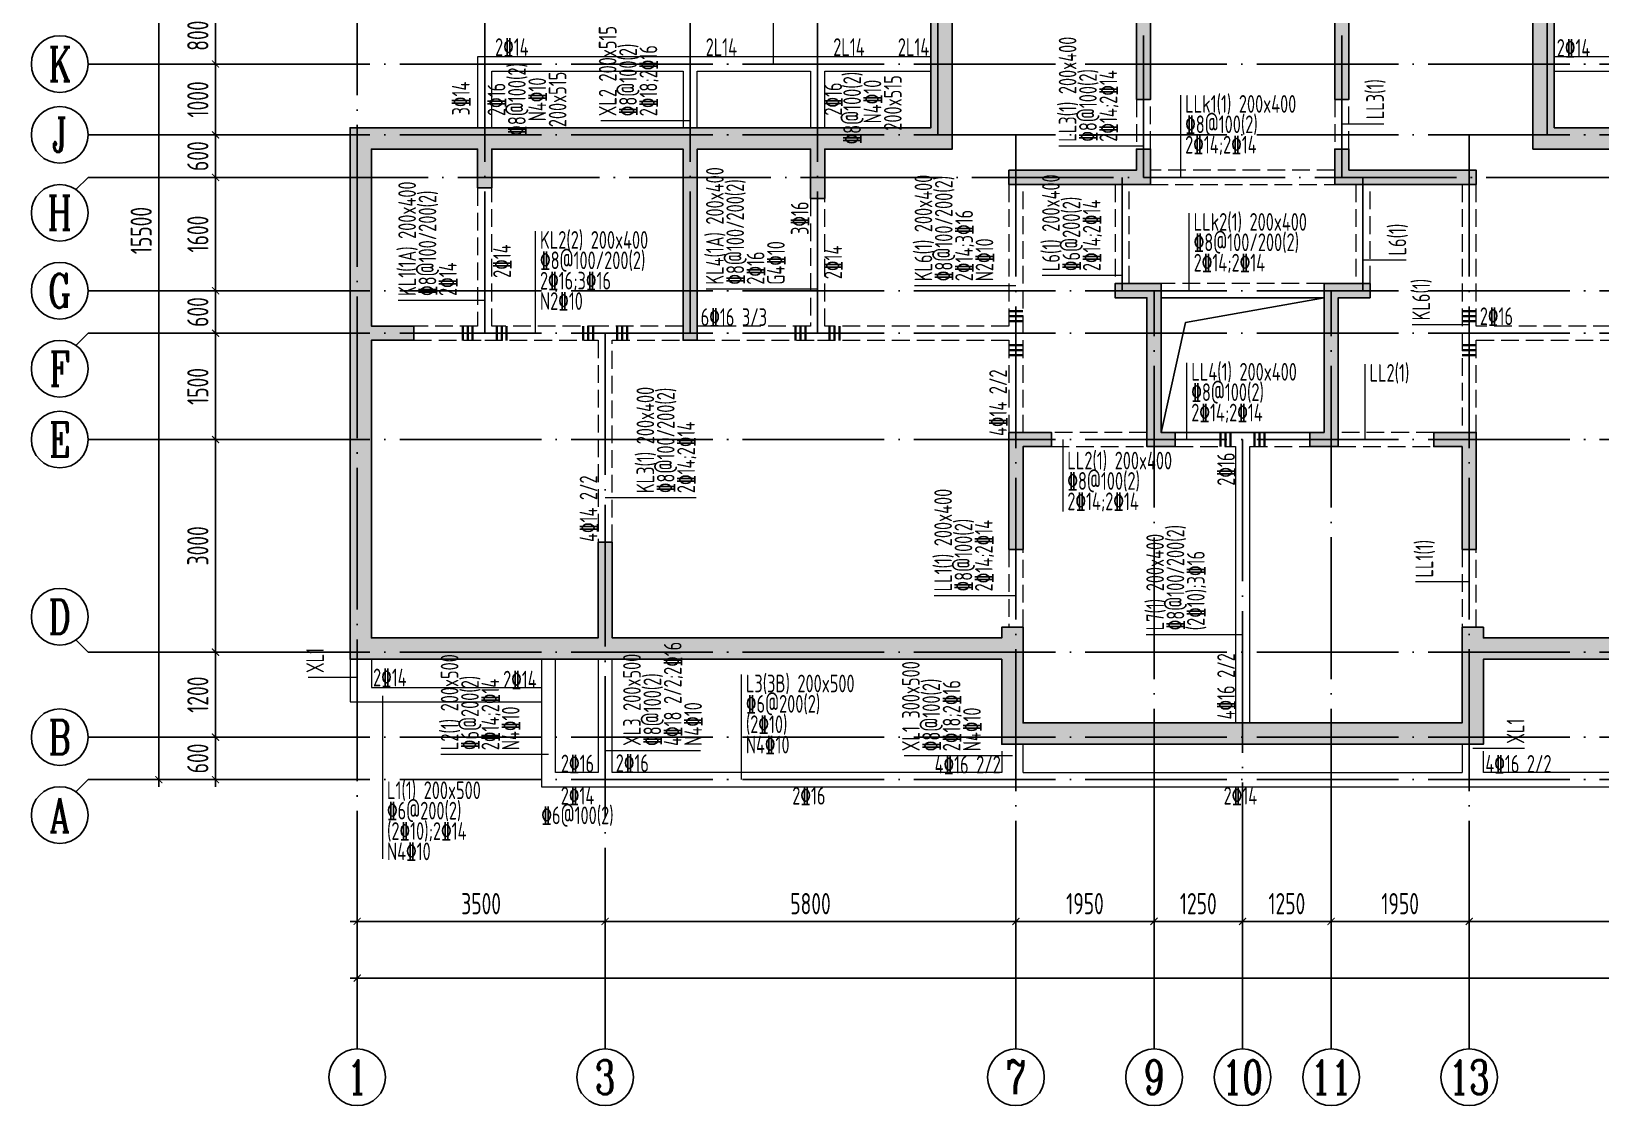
# Model space of a CAD drawing. Extents: x -668857 to 143095, y -247466 to 228182.
# Drawn here: x -102333 to -80178, y 189096 to 204256 of the extents above; entities that cross this region are included whole.
import ezdxf
from ezdxf.enums import TextEntityAlignment as Align

# ---------------------------------------------------------------- set-up
doc = ezdxf.new("R2010")
doc.units = 0
doc.header["$LTSCALE"] = 1000
doc.linetypes.add('DASH', pattern=[0.35, 0.25, -0.1])
doc.linetypes.add('DOTE', pattern=[2.42, 2, -0.2, 0.02, -0.2])
doc.layers.get('0').update_dxf_attribs({"linetype": 'CONTINUOUS'})
doc.layers.get('DEFPOINTS').update_dxf_attribs({"linetype": 'CONTINUOUS'})
for name, color, linetype in [('A-AXIS', 1, 'CONTINUOUS'), ('A-DOTE', 10, 'DOTE'), ('AXIS_NUM', 7, 'CONTINUOUS'), ('S-D洞口', 4, 'CONTINUOUS'), ('S-L主梁线', 4, 'DASH'), ('S-L梁编号', 6, 'CONTINUOUS'), ('S-L梁配筋', 7, 'CONTINUOUS'), ('S-Q墙填充', 252, 'CONTINUOUS'), ('S-Q墙实线', 6, 'CONTINUOUS'), ('S-Y一般标注', 3, 'CONTINUOUS')]:
    doc.layers.add(name, color=color, linetype=linetype)
doc.layers.add('梁附加箍筋', color=1, linetype='CONTINUOUS', lineweight=35)
doc.styles.add('TSSD_Axis', font='complex.shx', dxfattribs={"width": 0.7, "bigfont": 'hztxt.shx'})
doc.styles.add('TSSD_DIMENSION', font='Tssdeng.shx', dxfattribs={"width": 0.7, "bigfont": 'tssdchn.shx'})
doc.styles.add('TSSD_REIN', font='tssdeng.shx', dxfattribs={"width": 0.7, "height": 300, "bigfont": 'tssdchn.shx'})
doc.dimstyles.new('TSSD_100_100', dxfattribs={"dimtxt": 300, "dimasz": 100, "dimexe": 100, "dimexo": 250, "dimgap": 100, "dimtad": 1, "dimdec": 0, "dimzin": 0, "dimdsep": 46, "dimtxsty": 'TSSD_DIMENSION', "dimblk": 'ARCHTICK', "dimcen": 0, "dimdle": 100, "dimclrt": 7, "dimadec": 0, "dimazin": 0, "dimtfac": 1, "dimtdec": 0, "dimtix": 1, "dimtmove": 2, "dimatfit": 3, "dimldrblk": 'ARCHTICK', "dimfxl": 0, "dimtolj": 1, "dimtzin": 0, "dimarcsym": 0})

# ---------------------------------------------------------------- blocks, each defined once
blk = doc.blocks.new('ts_axno')
at = {"color": 0, "linetype": 'ByBlock', "lineweight": -2}
blk.add_circle((0, 0), 0.5, dxfattribs=at)
at = {"color": 0, "linetype": 'ByBlock', "lineweight": -2, "style": 'TSSD_Axis', "width": 0.7}
blk.add_attdef('A', text='', height=0.6, dxfattribs=at).set_placement((0, 0), align=Align.MIDDLE_CENTER)
blk = doc.blocks.new('_ArchTick')
at = {"color": 0, "linetype": 'ByBlock', "const_width": 0.15}
blk.add_lwpolyline([(-0.5, -0.5), (0.5, 0.5)], dxfattribs=at)
blk = doc.blocks.new('*D240')
at = {"layer": 'DEFPOINTS', "color": 0}
for p in [(2600, 5200), (3600, 5200), (3600, 4600)]:
    blk.add_point(p, dxfattribs=at)
at = {"layer": 'S-Y一般标注', "color": 0, "lineweight": -2}
for p, q in [((3350, 5200), (2500, 5200)), ((2600, 5200), (2600, 5300)), ((2600, 4600), (2600, 5200)), ((3350, 4600), (2500, 4600)), ((2600, 4600), (2600, 4500))]:
    blk.add_line(p, q, dxfattribs=at)
at = {"layer": 'S-Y一般标注', "color": 0, "lineweight": -2, "xscale": 100, "yscale": 100, "zscale": 100}
for p, rotation in [((2600, 5200), 270), ((2600, 4600), 90)]:
    blk.add_blockref('_ArchTick', p, dxfattribs=dict(at, rotation=rotation))
at = {"layer": 'S-Y一般标注', "color": 7, "insert": (2350, 4900), "char_height": 300, "attachment_point": 5, "rotation": 90, "style": 'TSSD_DIMENSION'}
blk.add_mtext('\\A1;600', dxfattribs=at)
blk = doc.blocks.new('*D241')
at = {"layer": 'DEFPOINTS', "color": 0}
for p in [(2600, 10900), (3600, 10900), (3600, 9400)]:
    blk.add_point(p, dxfattribs=at)
at = {"layer": 'S-Y一般标注', "color": 0, "lineweight": -2}
for p, q in [((3350, 10900), (2500, 10900)), ((2600, 9300), (2600, 11000)), ((3350, 9400), (2500, 9400))]:
    blk.add_line(p, q, dxfattribs=at)
at = {"layer": 'S-Y一般标注', "color": 0, "lineweight": -2, "xscale": 100, "yscale": 100, "zscale": 100}
for p, rotation in [((2600, 10900), 90), ((2600, 9400), 270)]:
    blk.add_blockref('_ArchTick', p, dxfattribs=dict(at, rotation=rotation))
at = {"layer": 'S-Y一般标注', "color": 7, "insert": (2350, 10150), "char_height": 300, "attachment_point": 5, "rotation": 90, "style": 'TSSD_DIMENSION'}
blk.add_mtext('\\A1;1500', dxfattribs=at)
blk = doc.blocks.new('*D242')
at = {"layer": 'DEFPOINTS', "color": 0}
for p in [(2600, 11500), (3600, 11500), (3600, 10900)]:
    blk.add_point(p, dxfattribs=at)
at = {"layer": 'S-Y一般标注', "color": 0, "lineweight": -2}
for p, q in [((2600, 11500), (2600, 11600)), ((3350, 11500), (2500, 11500)), ((2600, 10900), (2600, 11500)), ((3350, 10900), (2500, 10900)), ((2600, 10900), (2600, 10800))]:
    blk.add_line(p, q, dxfattribs=at)
at = {"layer": 'S-Y一般标注', "color": 0, "lineweight": -2, "xscale": 100, "yscale": 100, "zscale": 100}
for p, rotation in [((2600, 11500), 270), ((2600, 10900), 90)]:
    blk.add_blockref('_ArchTick', p, dxfattribs=dict(at, rotation=rotation))
at = {"layer": 'S-Y一般标注', "color": 7, "insert": (2350, 11200), "char_height": 300, "attachment_point": 5, "rotation": 90, "style": 'TSSD_DIMENSION'}
blk.add_mtext('\\A1;600', dxfattribs=at)
blk = doc.blocks.new('*D243')
at = {"layer": 'DEFPOINTS', "color": 0}
for p in [(2600, 13100), (3600, 13100), (3600, 11500)]:
    blk.add_point(p, dxfattribs=at)
at = {"layer": 'S-Y一般标注', "color": 0, "lineweight": -2}
for p, q in [((3350, 13100), (2500, 13100)), ((2600, 11400), (2600, 13200)), ((3350, 11500), (2500, 11500))]:
    blk.add_line(p, q, dxfattribs=at)
at = {"layer": 'S-Y一般标注', "color": 0, "lineweight": -2, "xscale": 100, "yscale": 100, "zscale": 100}
for p, rotation in [((2600, 13100), 90), ((2600, 11500), 270)]:
    blk.add_blockref('_ArchTick', p, dxfattribs=dict(at, rotation=rotation))
at = {"layer": 'S-Y一般标注', "color": 7, "insert": (2350, 12300), "char_height": 300, "attachment_point": 5, "rotation": 90, "style": 'TSSD_DIMENSION'}
blk.add_mtext('\\A1;1600', dxfattribs=at)
blk = doc.blocks.new('*D244')
at = {"layer": 'DEFPOINTS', "color": 0}
for p in [(2600, 13700), (3600, 13700), (3600, 13100)]:
    blk.add_point(p, dxfattribs=at)
at = {"layer": 'S-Y一般标注', "color": 0, "lineweight": -2}
for p, q in [((2600, 13700), (2600, 13800)), ((3350, 13700), (2500, 13700)), ((2600, 13100), (2600, 13700)), ((3350, 13100), (2500, 13100)), ((2600, 13100), (2600, 13000))]:
    blk.add_line(p, q, dxfattribs=at)
at = {"layer": 'S-Y一般标注', "color": 0, "lineweight": -2, "xscale": 100, "yscale": 100, "zscale": 100}
for p, rotation in [((2600, 13700), 270), ((2600, 13100), 90)]:
    blk.add_blockref('_ArchTick', p, dxfattribs=dict(at, rotation=rotation))
at = {"layer": 'S-Y一般标注', "color": 7, "insert": (2350, 13400), "char_height": 300, "attachment_point": 5, "rotation": 90, "style": 'TSSD_DIMENSION'}
blk.add_mtext('\\A1;600', dxfattribs=at)
blk = doc.blocks.new('*D245')
at = {"layer": 'DEFPOINTS', "color": 0}
for p in [(2600, 14700), (3600, 14700), (3600, 13700)]:
    blk.add_point(p, dxfattribs=at)
at = {"layer": 'S-Y一般标注', "color": 0, "lineweight": -2}
for p, q in [((3350, 14700), (2500, 14700)), ((2600, 13600), (2600, 14800)), ((3350, 13700), (2500, 13700))]:
    blk.add_line(p, q, dxfattribs=at)
at = {"layer": 'S-Y一般标注', "color": 0, "lineweight": -2, "xscale": 100, "yscale": 100, "zscale": 100}
for p, rotation in [((2600, 14700), 90), ((2600, 13700), 270)]:
    blk.add_blockref('_ArchTick', p, dxfattribs=dict(at, rotation=rotation))
at = {"layer": 'S-Y一般标注', "color": 7, "insert": (2350, 14200), "char_height": 300, "attachment_point": 5, "rotation": 90, "style": 'TSSD_DIMENSION'}
blk.add_mtext('\\A1;1000', dxfattribs=at)
blk = doc.blocks.new('*D246')
at = {"layer": 'DEFPOINTS', "color": 0}
for p in [(1800, 20100), (3600, 20100), (3600, 4600)]:
    blk.add_point(p, dxfattribs=at)
at = {"layer": 'S-Y一般标注', "color": 0, "lineweight": -2}
for p, q in [((1800, 4500), (1800, 20200)), ((3350, 20100), (1700, 20100)), ((3350, 4600), (1700, 4600))]:
    blk.add_line(p, q, dxfattribs=at)
at = {"layer": 'S-Y一般标注', "color": 0, "lineweight": -2, "xscale": 100, "yscale": 100, "zscale": 100}
for p, rotation in [((1800, 20100), 90), ((1800, 4600), 270)]:
    blk.add_blockref('_ArchTick', p, dxfattribs=dict(at, rotation=rotation))
at = {"layer": 'S-Y一般标注', "color": 7, "insert": (1550, 12350), "char_height": 300, "attachment_point": 5, "rotation": 90, "style": 'TSSD_DIMENSION'}
blk.add_mtext('\\A1;15500', dxfattribs=at)
blk = doc.blocks.new('*D247')
at = {"layer": 'DEFPOINTS', "color": 0}
for p in [(2600, 15500), (3600, 15500), (3600, 14700)]:
    blk.add_point(p, dxfattribs=at)
at = {"layer": 'S-Y一般标注', "color": 0, "lineweight": -2}
for p, q in [((2600, 14600), (2600, 15600)), ((3350, 15500), (2500, 15500)), ((3350, 14700), (2500, 14700))]:
    blk.add_line(p, q, dxfattribs=at)
at = {"layer": 'S-Y一般标注', "color": 0, "lineweight": -2, "xscale": 100, "yscale": 100, "zscale": 100}
for p, rotation in [((2600, 15500), 90), ((2600, 14700), 270)]:
    blk.add_blockref('_ArchTick', p, dxfattribs=dict(at, rotation=rotation))
at = {"layer": 'S-Y一般标注', "color": 7, "insert": (2350, 15100), "char_height": 300, "attachment_point": 5, "rotation": 90, "style": 'TSSD_DIMENSION'}
blk.add_mtext('\\A1;800', dxfattribs=at)
blk = doc.blocks.new('*D250')
at = {"layer": 'DEFPOINTS', "color": 0}
for p in [(2600, 6400), (3600, 6400), (3600, 5200)]:
    blk.add_point(p, dxfattribs=at)
at = {"layer": 'S-Y一般标注', "color": 0, "lineweight": -2}
for p, q in [((2600, 5100), (2600, 6500)), ((3350, 6400), (2500, 6400)), ((3350, 5200), (2500, 5200))]:
    blk.add_line(p, q, dxfattribs=at)
at = {"layer": 'S-Y一般标注', "color": 0, "lineweight": -2, "xscale": 100, "yscale": 100, "zscale": 100}
for p, rotation in [((2600, 6400), 90), ((2600, 5200), 270)]:
    blk.add_blockref('_ArchTick', p, dxfattribs=dict(at, rotation=rotation))
at = {"layer": 'S-Y一般标注', "color": 7, "insert": (2350, 5800), "char_height": 300, "attachment_point": 5, "rotation": 90, "style": 'TSSD_DIMENSION'}
blk.add_mtext('\\A1;1200', dxfattribs=at)
blk = doc.blocks.new('*D251')
at = {"layer": 'DEFPOINTS', "color": 0}
for p in [(2600, 9400), (3600, 9400), (3600, 6400)]:
    blk.add_point(p, dxfattribs=at)
at = {"layer": 'S-Y一般标注', "color": 0, "lineweight": -2}
for p, q in [((3350, 9400), (2500, 9400)), ((2600, 6300), (2600, 9500)), ((3350, 6400), (2500, 6400))]:
    blk.add_line(p, q, dxfattribs=at)
at = {"layer": 'S-Y一般标注', "color": 0, "lineweight": -2, "xscale": 100, "yscale": 100, "zscale": 100}
for p, rotation in [((2600, 9400), 90), ((2600, 6400), 270)]:
    blk.add_blockref('_ArchTick', p, dxfattribs=dict(at, rotation=rotation))
at = {"layer": 'S-Y一般标注', "color": 7, "insert": (2350, 7900), "char_height": 300, "attachment_point": 5, "rotation": 90, "style": 'TSSD_DIMENSION'}
blk.add_mtext('\\A1;3000', dxfattribs=at)
blk = doc.blocks.new('*D256')
at = {"layer": 'DEFPOINTS', "color": 0}
for p in [(8100, 3600), (13900, 3600), (13900, 2600)]:
    blk.add_point(p, dxfattribs=at)
at = {"layer": 'S-Y一般标注', "color": 0, "lineweight": -2}
for p, q in [((8100, 3350), (8100, 2500)), ((13900, 3350), (13900, 2500)), ((8000, 2600), (14000, 2600))]:
    blk.add_line(p, q, dxfattribs=at)
at = {"layer": 'S-Y一般标注', "color": 0, "lineweight": -2, "xscale": 100, "yscale": 100, "zscale": 100, "rotation": 180}
blk.add_blockref('_ArchTick', (8100, 2600), dxfattribs=at)
at = {"layer": 'S-Y一般标注', "color": 0, "lineweight": -2, "xscale": 100, "yscale": 100, "zscale": 100}
blk.add_blockref('_ArchTick', (13900, 2600), dxfattribs=at)
at = {"layer": 'S-Y一般标注', "color": 7, "insert": (11000, 2850), "char_height": 300, "attachment_point": 5, "style": 'TSSD_DIMENSION'}
blk.add_mtext('\\A1;5800', dxfattribs=at)
blk = doc.blocks.new('*D257')
at = {"layer": 'DEFPOINTS', "color": 0}
for p in [(18350, 3600), (20300, 3600), (20300, 2600)]:
    blk.add_point(p, dxfattribs=at)
at = {"layer": 'S-Y一般标注', "color": 0, "lineweight": -2}
for p, q in [((18350, 3350), (18350, 2500)), ((20300, 3350), (20300, 2500)), ((18250, 2600), (20400, 2600))]:
    blk.add_line(p, q, dxfattribs=at)
at = {"layer": 'S-Y一般标注', "color": 0, "lineweight": -2, "xscale": 100, "yscale": 100, "zscale": 100, "rotation": 180}
blk.add_blockref('_ArchTick', (18350, 2600), dxfattribs=at)
at = {"layer": 'S-Y一般标注', "color": 0, "lineweight": -2, "xscale": 100, "yscale": 100, "zscale": 100}
blk.add_blockref('_ArchTick', (20300, 2600), dxfattribs=at)
at = {"layer": 'S-Y一般标注', "color": 7, "insert": (19325, 2850), "char_height": 300, "attachment_point": 5, "style": 'TSSD_DIMENSION'}
blk.add_mtext('\\A1;1950', dxfattribs=at)
blk = doc.blocks.new('*D258')
at = {"layer": 'DEFPOINTS', "color": 0}
for p in [(20300, 3600), (26100, 3600), (26100, 2600)]:
    blk.add_point(p, dxfattribs=at)
at = {"layer": 'S-Y一般标注', "color": 0, "lineweight": -2}
for p, q in [((20300, 3350), (20300, 2500)), ((26100, 3350), (26100, 2500)), ((20200, 2600), (26200, 2600))]:
    blk.add_line(p, q, dxfattribs=at)
at = {"layer": 'S-Y一般标注', "color": 0, "lineweight": -2, "xscale": 100, "yscale": 100, "zscale": 100, "rotation": 180}
blk.add_blockref('_ArchTick', (20300, 2600), dxfattribs=at)
at = {"layer": 'S-Y一般标注', "color": 0, "lineweight": -2, "xscale": 100, "yscale": 100, "zscale": 100}
blk.add_blockref('_ArchTick', (26100, 2600), dxfattribs=at)
at = {"layer": 'S-Y一般标注', "color": 7, "insert": (23200, 2850), "char_height": 300, "attachment_point": 5, "style": 'TSSD_DIMENSION'}
blk.add_mtext('\\A1;5800', dxfattribs=at)
blk = doc.blocks.new('*D264')
at = {"layer": 'DEFPOINTS', "color": 0}
for p in [(4600, 3600), (54600, 3600), (54600, 1800)]:
    blk.add_point(p, dxfattribs=at)
at = {"layer": 'S-Y一般标注', "color": 0, "lineweight": -2}
for p, q in [((4600, 3350), (4600, 1700)), ((54600, 3350), (54600, 1700)), ((4500, 1800), (54700, 1800))]:
    blk.add_line(p, q, dxfattribs=at)
at = {"layer": 'S-Y一般标注', "color": 0, "lineweight": -2, "xscale": 100, "yscale": 100, "zscale": 100, "rotation": 180}
blk.add_blockref('_ArchTick', (4600, 1800), dxfattribs=at)
at = {"layer": 'S-Y一般标注', "color": 0, "lineweight": -2, "xscale": 100, "yscale": 100, "zscale": 100}
blk.add_blockref('_ArchTick', (54600, 1800), dxfattribs=at)
at = {"layer": 'S-Y一般标注', "color": 7, "insert": (29600, 2050), "char_height": 300, "attachment_point": 5, "style": 'TSSD_DIMENSION'}
blk.add_mtext('\\A1;50000', dxfattribs=at)
blk = doc.blocks.new('*D265')
at = {"layer": 'DEFPOINTS', "color": 0}
for p in [(15850, 3600), (17100, 3600), (17100, 2600)]:
    blk.add_point(p, dxfattribs=at)
at = {"layer": 'S-Y一般标注', "color": 0, "lineweight": -2}
for p, q in [((15850, 3350), (15850, 2500)), ((17100, 3350), (17100, 2500)), ((15750, 2600), (17200, 2600))]:
    blk.add_line(p, q, dxfattribs=at)
at = {"layer": 'S-Y一般标注', "color": 0, "lineweight": -2, "xscale": 100, "yscale": 100, "zscale": 100, "rotation": 180}
blk.add_blockref('_ArchTick', (15850, 2600), dxfattribs=at)
at = {"layer": 'S-Y一般标注', "color": 0, "lineweight": -2, "xscale": 100, "yscale": 100, "zscale": 100}
blk.add_blockref('_ArchTick', (17100, 2600), dxfattribs=at)
at = {"layer": 'S-Y一般标注', "color": 7, "insert": (16475, 2850), "char_height": 300, "attachment_point": 5, "style": 'TSSD_DIMENSION'}
blk.add_mtext('\\A1;1250', dxfattribs=at)
blk = doc.blocks.new('*D266')
at = {"layer": 'DEFPOINTS', "color": 0}
for p in [(4600, 3600), (8100, 3600), (8100, 2600)]:
    blk.add_point(p, dxfattribs=at)
at = {"layer": 'S-Y一般标注', "color": 0, "lineweight": -2}
for p, q in [((4600, 3350), (4600, 2500)), ((8100, 3350), (8100, 2500)), ((4500, 2600), (8200, 2600))]:
    blk.add_line(p, q, dxfattribs=at)
at = {"layer": 'S-Y一般标注', "color": 0, "lineweight": -2, "xscale": 100, "yscale": 100, "zscale": 100, "rotation": 180}
blk.add_blockref('_ArchTick', (4600, 2600), dxfattribs=at)
at = {"layer": 'S-Y一般标注', "color": 0, "lineweight": -2, "xscale": 100, "yscale": 100, "zscale": 100}
blk.add_blockref('_ArchTick', (8100, 2600), dxfattribs=at)
at = {"layer": 'S-Y一般标注', "color": 7, "insert": (6350, 2850), "char_height": 300, "attachment_point": 5, "style": 'TSSD_DIMENSION'}
blk.add_mtext('\\A1;3500', dxfattribs=at)
blk = doc.blocks.new('*D285')
at = {"layer": 'DEFPOINTS', "color": 0}
for p in [(13900, 3600), (15850, 3600), (15850, 2600)]:
    blk.add_point(p, dxfattribs=at)
at = {"layer": 'S-Y一般标注', "color": 0, "lineweight": -2}
for p, q in [((13900, 3350), (13900, 2500)), ((15850, 3350), (15850, 2500)), ((13800, 2600), (15950, 2600))]:
    blk.add_line(p, q, dxfattribs=at)
at = {"layer": 'S-Y一般标注', "color": 0, "lineweight": -2, "xscale": 100, "yscale": 100, "zscale": 100, "rotation": 180}
blk.add_blockref('_ArchTick', (13900, 2600), dxfattribs=at)
at = {"layer": 'S-Y一般标注', "color": 0, "lineweight": -2, "xscale": 100, "yscale": 100, "zscale": 100}
blk.add_blockref('_ArchTick', (15850, 2600), dxfattribs=at)
at = {"layer": 'S-Y一般标注', "color": 7, "insert": (14875, 2850), "char_height": 300, "attachment_point": 5, "style": 'TSSD_DIMENSION'}
blk.add_mtext('\\A1;1950', dxfattribs=at)
blk = doc.blocks.new('*D286')
at = {"layer": 'DEFPOINTS', "color": 0}
for p in [(17100, 3600), (18350, 3600), (18350, 2600)]:
    blk.add_point(p, dxfattribs=at)
at = {"layer": 'S-Y一般标注', "color": 0, "lineweight": -2}
for p, q in [((17100, 3350), (17100, 2500)), ((18350, 3350), (18350, 2500)), ((17000, 2600), (18450, 2600))]:
    blk.add_line(p, q, dxfattribs=at)
at = {"layer": 'S-Y一般标注', "color": 0, "lineweight": -2, "xscale": 100, "yscale": 100, "zscale": 100, "rotation": 180}
blk.add_blockref('_ArchTick', (17100, 2600), dxfattribs=at)
at = {"layer": 'S-Y一般标注', "color": 0, "lineweight": -2, "xscale": 100, "yscale": 100, "zscale": 100}
blk.add_blockref('_ArchTick', (18350, 2600), dxfattribs=at)
at = {"layer": 'S-Y一般标注', "color": 7, "insert": (17725, 2850), "char_height": 300, "attachment_point": 5, "style": 'TSSD_DIMENSION'}
blk.add_mtext('\\A1;1250', dxfattribs=at)
blk = doc.blocks.new('20210807.15313460')
at = {"layer": 'S-Q墙填充', "ltscale": 0.5}
h = blk.add_hatch(dxfattribs=at)
h.set_pattern_fill('ARMORED', color=252, scale=30, style=0)
h.set_pattern_definition([(50, (11951.9, 28771.39), (215.17805, -18.82564), [22.5, -247.5]), (355, (11951.9, 28771.4), (-41.6254, 225.65764), [18, -198]), (100.4514, (11969.82, 28769.82), (173.5528, 206.83186), [19.12206, -210.34263]), (46.1842, (11951.9, 28831.4), (320.1723, -49.6557), [33.75, -371.25]), (96.6356, (11978.57, 28827.25), (280.3988, 292.2354), [28.6831, -315.5139]), (351.1842, (11951.9, 28831.4), (280.3986, 292.2356), [27, -297]), (21, (11981.9, 28816.39), (179.07212, -120.78567), [22.5, -247.5]), (326, (11981.9, 28816.4), (72.9946, 217.545), [18, -198]), (71.4514, (11996.82, 28806.32), (252.0668, 96.75915), [19.12206, -210.34263]), (37.5, (11951.89, 28771.39), (3.647957, 99.868156), [0, -195.6, 0, -201, 0, -198.75]), (7.5, (11951.89, 28771.39), (78.92086, 118.32351), [0, -114.6, 0, -191.1, 0, -75.75]), (327.5, (11884.99, 28771.39), (160.14673, -6.76646), [0, -75, 0, -234, 0, -310.5]), (317.5, (11855, 28771.39), (174.95585, 30.0315), [0, -97.5, 0, -155.4, 0, -220.5]), (45, (11951.9, 28771.39), (-106.06602, 106.06602), [])])
h.paths.add_polyline_path([(111116, 66140), (109616, 66140), (109216, 66140), (106316, 66140), (105866, 66140), (104966, 66140), (104516, 66140), (102916, 66140), (102916, 67040), (102916, 67940), (102366, 67940), (100716, 67940), (100116, 67942), (100115, 68190), (96916, 68190), (96916, 67940), (96316, 67940), (94716, 67940), (94116, 67940), (94116, 67040), (94116, 66140), (81316, 66140), (80866, 66140), (79966, 66140), (79516, 66140), (77916, 66140), (77916, 67040), (77916, 67940), (77366, 67940), (75715, 67940), (75116, 67940), (75116, 68190), (71916, 68190), (71916, 67940), (71316, 67940), (69716, 67940), (69116, 67940), (69116, 67040), (69116, 66140), (60916, 66140), (60916, 63240), (60916, 60640), (60916, 58640), (63616, 58640), (70116, 58639), (70116, 57440), (71166, 57440), (73516, 57440), (75866, 57440), (76916, 57440), (76916, 58640), (82516, 58640), (83416, 58640), (86016, 58640), (88616, 58640), (89516, 58640), (95216, 58640), (95216, 57440), (96166, 57440), (98516, 57440), (100866, 57440), (101816, 57440), (101816, 58640), (107516, 58640), (108416, 58640), (111116, 58640)])
h.paths.add_polyline_path([(64616, 58940), (64616, 60290), (64416, 60290), (64416, 58940), (63616, 58940), (61216, 58940), (61216, 60640), (61216, 63140), (61816, 63140), (61816, 63340), (61216, 63340), (61216, 65840), (61516, 65840), (62416, 65840), (62716, 65840), (62716, 65290), (62916, 65290), (62916, 65840), (65616, 65840), (65616, 63140), (65816, 63140), (65816, 65840), (66166, 65840), (67066, 65840), (67416, 65840), (67416, 65140), (67616, 65140), (67616, 65840), (69416, 65840), (69416, 67040), (69416, 67640), (69716, 67640), (71316, 67640), (72016, 67640), (72016, 66540), (72216, 66540), (72216, 67840), (72216, 67890), (74816, 67890), (74816, 67840), (74816, 66540), (75016, 66540), (75016, 67640), (75715, 67640), (77366, 67640), (77616, 67640), (77616, 67040), (77616, 65840), (79416, 65840), (79416, 65140), (79616, 65140), (79616, 65840), (79966, 65840), (80866, 65840), (81216, 65840), (81216, 63140), (81416, 63140), (81416, 65840), (84116, 65840), (84116, 63140), (84316, 63140), (84316, 65840), (84616, 65840), (85616, 65840), (85916, 65840), (85916, 65840), (86116, 65840), (86116, 65840), (86416, 65840), (87416, 65840), (87716, 65840), (87716, 63139), (87916, 63139), (87916, 65840), (90616, 65840), (90616, 63140), (90816, 63140), (90816, 65840), (91166, 65840), (92066, 65840), (92416, 65840), (92416, 65140), (92616, 65140), (92616, 65840), (94416, 65840), (94416, 67040), (94416, 67640), (94716, 67640), (96316, 67640), (97016, 67640), (97016, 66540), (97216, 66540), (97216, 67890), (99816, 67890), (99816, 66540), (100016, 66540), (100016, 67640), (100716, 67640), (102366, 67640), (102616, 67640), (102616, 67040), (102616, 65840), (104416, 65840), (104416, 65140), (104616, 65140), (104616, 65840), (104966, 65840), (105866, 65840), (106216, 65840), (106216, 63140), (106416, 63140), (106416, 65840), (109116, 65840), (109116, 65290), (109316, 65290), (109316, 65840), (109616, 65840), (110516, 65840), (110816, 65840), (110816, 63340), (110216, 63340), (110216, 63140), (110816, 63140), (110816, 60640), (110816, 58940), (108416, 58940), (107616, 58940), (107616, 60290), (107416, 60290), (107416, 58940), (101816, 58940), (101816, 59090), (101516, 59090), (101516, 58740), (101516, 57740), (100866, 57740), (98516, 57740), (96166, 57740), (95516, 57740), (95516, 58740), (95516, 59090), (95216, 59090), (95216, 58940), (89616, 58940), (89616, 60290), (89416, 60290), (89416, 58940), (88616, 58940), (86016, 58940), (83416, 58940), (82616, 58940), (82616, 60290), (82416, 60290), (82416, 58940), (76916, 58939), (76916, 59090), (76616, 59090), (76616, 58739), (76616, 57740), (75866, 57740), (73516, 57740), (71166, 57740), (70416, 57740), (70416, 58739), (70416, 59090), (70116, 59090), (70116, 58939)], flags=16)
at = {"layer": 'S-Q墙填充'}
h = blk.add_hatch(color=252, dxfattribs=at)
h.dxf.hatch_style = 1
h.paths.add_polyline_path([(72216, 65340), (72216, 65840), (72016, 65840), (72016, 65540), (71816, 65540), (70216, 65540), (70216, 65340), (71816, 65340)])
h = blk.add_hatch(color=252, dxfattribs=at)
h.dxf.hatch_style = 1
h.paths.add_polyline_path([(75016, 65540), (75016, 65840), (74816, 65840), (74816, 65340), (75216, 65340), (76816, 65340), (76816, 65540), (75216, 65540)])
h = blk.add_hatch(color=252, dxfattribs=at)
h.dxf.hatch_style = 1
h.paths.add_polyline_path([(72366, 63940), (71716, 63940), (71716, 63740), (72166, 63740), (72166, 61640), (72566, 61640), (72566, 61840), (72366, 61840)])
h = blk.add_hatch(color=252, dxfattribs=at)
h.dxf.hatch_style = 1
h.paths.add_polyline_path([(74666, 61840), (74466, 61840), (74466, 61640), (74866, 61640), (74866, 63740), (75316, 63740), (75316, 63940), (74666, 63940)])
h = blk.add_hatch(color=252, dxfattribs=at)
h.dxf.hatch_style = 1
h.paths.add_polyline_path([(70416, 60189), (70416, 61640), (70816, 61640), (70816, 61840), (70216, 61840), (70216, 60189)])
h = blk.add_hatch(color=252, dxfattribs=at)
h.dxf.hatch_style = 1
h.paths.add_polyline_path([(76616, 60189), (76616, 61640), (76216, 61640), (76216, 61840), (76816, 61840), (76816, 60189)])
at = {"layer": 'S-D洞口', "color": 5}
blk.add_lwpolyline([(72366, 61840), (74666, 61840), (74666, 63740), (72366, 63740), (72366, 61840), (72712, 63393), (74666, 63740)], dxfattribs=at)
at = {"layer": 'S-L主梁线', "linetype": 'ByBlock', "lineweight": 18}
for p, q in [((62716, 67140), (62716, 66140)), ((65716, 67140), (62716, 67140)), ((67516, 67140), (65716, 67140)), ((69116, 67140), (67516, 67140)), ((79516, 67140), (77916, 67140)), ((62916, 66940), (65616, 66940)), ((62916, 66140), (62916, 66940)), ((65616, 66940), (65616, 66140)), ((65816, 66940), (67416, 66940)), ((65816, 66140), (65816, 66940)), ((67416, 66940), (67416, 66140)), ((67616, 66940), (69116, 66940)), ((67616, 66140), (67616, 66940)), ((77916, 66940), (79416, 66940)), ((73416, 61640), (73416, 57740)), ((73616, 57740), (73616, 61640)), ((60916, 58640), (60916, 58040)), ((61216, 58640), (61216, 58240)), ((63616, 58640), (63616, 56840)), ((63816, 57040), (63816, 58640)), ((64416, 58640), (64416, 57040)), ((64616, 57040), (64616, 58640)), ((61216, 58240), (63616, 58240)), ((60916, 58040), (63616, 58040)), ((70416, 57040), (70416, 57440)), ((76616, 57440), (76616, 57040)), ((70116, 57340), (70116, 57040)), ((76916, 57040), (76916, 57340)), ((64416, 57040), (63816, 57040)), ((70116, 57040), (64616, 57040)), ((70416, 57040), (76616, 57040)), ((82416, 57040), (76916, 57040)), ((63616, 56840), (64516, 56840)), ((64516, 56840), (70416, 56840)), ((70416, 56840), (76616, 56840)), ((76616, 56840), (82516, 56840))]:
    blk.add_line(p, q, dxfattribs=at)
at = {"layer": 'S-L主梁线', "linetype": 'DASH', "lineweight": 18}
for p, q in [((72016, 66540), (72016, 65840)), ((72216, 65840), (72216, 66540)), ((74816, 66540), (74816, 65840)), ((75016, 65840), (75016, 66540)), ((74816, 65540), (72216, 65540)), ((62716, 65290), (62716, 63340)), ((62916, 63340), (62916, 65290)), ((67416, 65140), (67416, 63340)), ((67616, 63340), (67616, 65140)), ((70216, 65340), (70216, 63340)), ((70416, 63240), (70416, 65340)), ((71716, 65340), (71716, 63940)), ((71916, 63940), (71916, 65340)), ((72216, 65340), (74816, 65340)), ((75116, 65340), (75116, 63940)), ((75316, 63940), (75316, 65340)), ((76616, 65340), (76616, 63240)), ((76816, 63340), (76816, 65340)), ((74666, 63940), (72366, 63940)), ((72366, 63740), (74666, 63740)), ((62716, 63340), (61816, 63340)), ((64516, 63340), (62916, 63340)), ((65616, 63340), (64516, 63340)), ((67416, 63340), (65816, 63340)), ((70216, 63340), (67616, 63340)), ((70416, 61840), (70416, 63240)), ((76616, 63240), (76616, 61840)), ((79416, 63340), (76816, 63340)), ((61816, 63140), (62816, 63140)), ((62816, 63140), (64416, 63140)), ((64416, 63140), (64416, 60290)), ((64616, 63140), (65616, 63140)), ((64616, 60290), (64616, 63140)), ((65816, 63140), (67516, 63140)), ((67516, 63140), (70216, 63140)), ((70216, 63140), (70216, 61840)), ((76816, 63140), (79516, 63140)), ((76816, 61840), (76816, 63140)), ((72166, 61840), (70816, 61840)), ((73516, 61840), (72566, 61840)), ((74466, 61840), (73516, 61840)), ((76216, 61840), (74866, 61840)), ((70416, 61640), (70416, 61640)), ((70816, 61640), (72166, 61640)), ((72566, 61640), (73416, 61640)), ((73616, 61640), (74466, 61640)), ((74866, 61640), (76216, 61640)), ((76616, 61640), (76616, 61640)), ((70216, 60189), (70216, 59090)), ((70416, 59090), (70416, 60189)), ((76616, 60189), (76616, 59090)), ((76816, 59090), (76816, 60189))]:
    blk.add_line(p, q, dxfattribs=at)
at = {"layer": 'S-Q墙实线'}
for points in [[(79516, 66140), (77916, 66140), (77916, 67940), (75116, 67940), (75116, 68190), (71916, 68190), (71916, 67940), (69116, 67940), (69116, 66140), (60916, 66140), (60916, 58640), (70116, 58639), (70116, 57440), (70966, 57440), (73516, 57440), (76066, 57440), (76916, 57440), (76916, 58640), (95216, 58640)], [(82416, 58940), (76916, 58939), (76916, 59090), (76616, 59090), (76616, 58839), (76616, 57740), (70416, 57740), (70416, 58839), (70416, 59090), (70116, 59090), (70116, 58939), (64616, 58940), (64616, 60290), (64416, 60290), (64416, 58940), (63716, 58940), (63616, 58940), (61216, 58940), (61216, 63140), (61816, 63140), (61816, 63340), (61216, 63340), (61216, 65840), (62716, 65840), (62716, 65290), (62916, 65290), (62916, 65840), (65616, 65840), (65616, 63140), (65816, 63140), (65816, 65840), (66166, 65840), (67066, 65840), (67416, 65840), (67416, 65140), (67616, 65140), (67616, 65840), (69416, 65840), (69416, 67640)], [(72016, 67640), (72016, 66540), (72216, 66540), (72216, 67840)], [(74816, 67840), (74816, 66540), (75016, 66540), (75016, 67640)], [(77616, 67640), (77616, 65840), (79416, 65840)]]:
    blk.add_lwpolyline(points, dxfattribs=at)
for points in [[(72216, 65340), (72216, 65840), (72016, 65840), (72016, 65540), (71816, 65540), (70216, 65540), (70216, 65340), (71816, 65340)], [(75016, 65540), (75016, 65840), (74816, 65840), (74816, 65340), (75216, 65340), (76816, 65340), (76816, 65540), (75216, 65540)], [(72366, 63940), (71716, 63940), (71716, 63740), (72166, 63740), (72166, 61640), (72566, 61640), (72566, 61840), (72366, 61840)], [(74666, 61840), (74466, 61840), (74466, 61640), (74866, 61640), (74866, 63740), (75316, 63740), (75316, 63940), (74666, 63940)], [(70416, 60189), (70416, 61640), (70816, 61640), (70816, 61840), (70216, 61840), (70216, 60189)], [(76616, 60189), (76616, 61640), (76216, 61640), (76216, 61840), (76816, 61840), (76816, 60189)]]:
    blk.add_lwpolyline(points, close=True, dxfattribs=at)
blk = doc.blocks.new('20210726.16350016')
at = {"layer": 'A-AXIS'}
for p, q in [((3600, 14700), (800, 14700)), ((3600, 13700), (800, 13700)), ((800, 13100.3), (628.4, 12928.7)), ((3600, 13100.3), (800, 13100.3)), ((3600, 11500), (800, 11500)), ((800, 10900), (628.4, 10728.4)), ((3600, 10900), (800, 10900)), ((3600, 9400), (800, 9400)), ((800, 6400), (628.4, 6571.7)), ((3600, 6400), (800, 6400)), ((3600, 5200), (800, 5200)), ((800, 4600), (628.4, 4428.4)), ((3600, 4600), (800, 4600)), ((4600, 3600), (4600, 800)), ((8100, 3600), (8100, 800)), ((13900, 3600), (13900, 800)), ((15850, 3600), (15850, 800)), ((17100, 3600), (17100, 800)), ((18350, 3600.1), (18350, 800.1)), ((20300, 3600), (20300, 800))]:
    blk.add_line(p, q, dxfattribs=at)
at = {"layer": 'A-DOTE'}
for p, q in [((4600, 21100), (4600, 3600)), ((6400, 10900), (6400, 21100)), ((9300, 10900), (9300, 21100)), ((11100, 10900), (11100, 21100)), ((12800, 13700), (12800, 21100)), ((15700, 13100.3), (15700, 21100)), ((18500, 13100.3), (18500, 21100)), ((21400, 13700), (21400, 21100)), ((55600, 14700), (3600, 14700)), ((55600, 13700), (3600, 13700)), ((13900.2, 13700), (13900, 3600)), ((20299.8, 13700), (20300, 3600)), ((3600, 13100.3), (55600, 13100.3)), ((15400, 11500), (15400, 13100)), ((18800, 11500), (18800, 13100)), ((55600, 11500), (3600, 11500)), ((15850, 3600), (15850, 11500)), ((18350, 3600.1), (18350, 11500)), ((55600, 10900), (3600, 10900)), ((8100, 10900), (8100, 3600)), ((55600, 9400), (3600, 9400)), ((17100, 9400), (17100, 3600)), ((55600, 6400), (3600, 6400)), ((55600, 5200), (3600, 5200)), ((55600, 4600), (3600, 4600))]:
    blk.add_line(p, q, dxfattribs=at)
at = {"layer": 'A-AXIS'}
ref = blk.add_blockref('ts_axno', (400, 14700), dxfattribs=dict(at, xscale=800, yscale=800, zscale=800))
ref.add_attrib('G', 'K', dxfattribs={"layer": 'AXIS_NUM', "height": 480, "style": 'TSSD_Axis', "width": 0.7}).set_placement((400, 14700), align=Align.MIDDLE_CENTER)
ref = blk.add_blockref('ts_axno', (400, 13700), dxfattribs=dict(at, xscale=800, yscale=800, zscale=800))
ref.add_attrib('G', 'J', dxfattribs={"layer": 'AXIS_NUM', "height": 480, "style": 'TSSD_Axis', "width": 0.7}).set_placement((400, 13700), align=Align.MIDDLE_CENTER)
ref = blk.add_blockref('ts_axno', (400, 12600.3), dxfattribs=dict(at, xscale=800, yscale=800, zscale=800))
ref.add_attrib('C', 'H', dxfattribs={"layer": 'AXIS_NUM', "height": 480, "style": 'TSSD_Axis', "width": 0.7}).set_placement((400, 12600.3), align=Align.MIDDLE_CENTER)
ref = blk.add_blockref('ts_axno', (400, 11500), dxfattribs=dict(at, xscale=800, yscale=800, zscale=800))
ref.add_attrib('D', 'G', dxfattribs={"layer": 'AXIS_NUM', "height": 480, "style": 'TSSD_Axis', "width": 0.7}).set_placement((400, 11500), align=Align.MIDDLE_CENTER)
ref = blk.add_blockref('ts_axno', (400, 10400), dxfattribs=dict(at, xscale=800, yscale=800, zscale=800))
ref.add_attrib('C', 'F', dxfattribs={"layer": 'AXIS_NUM', "height": 480, "style": 'TSSD_Axis', "width": 0.7}).set_placement((400, 10400), align=Align.MIDDLE_CENTER)
ref = blk.add_blockref('ts_axno', (400, 9400), dxfattribs=dict(at, xscale=800, yscale=800, zscale=800))
ref.add_attrib('B', 'E', dxfattribs={"layer": 'AXIS_NUM', "height": 480, "style": 'TSSD_Axis', "width": 0.7}).set_placement((400, 9400), align=Align.MIDDLE_CENTER)
ref = blk.add_blockref('ts_axno', (400, 6900), dxfattribs=dict(at, xscale=800, yscale=800, zscale=800, rotation=180))
ref.add_attrib('C', 'D', dxfattribs={"layer": 'AXIS_NUM', "height": 480, "style": 'TSSD_Axis', "width": 0.7}).set_placement((400, 6900), align=Align.MIDDLE_CENTER)
ref = blk.add_blockref('ts_axno', (400, 5200), dxfattribs=dict(at, xscale=800, yscale=800, zscale=800))
ref.add_attrib('A', 'B', dxfattribs={"layer": 'AXIS_NUM', "height": 480, "style": 'TSSD_Axis', "width": 0.7}).set_placement((400, 5200), align=Align.MIDDLE_CENTER)
ref = blk.add_blockref('ts_axno', (400, 4100), dxfattribs=dict(at, xscale=800, yscale=800, zscale=800))
ref.add_attrib('F', 'A', dxfattribs={"layer": 'AXIS_NUM', "height": 480, "style": 'TSSD_Axis', "width": 0.7}).set_placement((400, 4100), align=Align.MIDDLE_CENTER)
ref = blk.add_blockref('ts_axno', (4600, 400), dxfattribs=dict(at, xscale=-800, yscale=800, zscale=800, rotation=180))
ref.add_attrib('1', '1', dxfattribs={"layer": 'AXIS_NUM', "height": 480, "style": 'TSSD_Axis', "width": 0.7}).set_placement((4600, 400), align=Align.MIDDLE_CENTER)
ref = blk.add_blockref('ts_axno', (8100, 400), dxfattribs=dict(at, xscale=-800, yscale=800, zscale=800, rotation=180))
ref.add_attrib('2', '3', dxfattribs={"layer": 'AXIS_NUM', "height": 480, "style": 'TSSD_Axis', "width": 0.7}).set_placement((8100, 400), align=Align.MIDDLE_CENTER)
ref = blk.add_blockref('ts_axno', (13900, 400), dxfattribs=dict(at, xscale=-800, yscale=800, zscale=800, rotation=180))
ref.add_attrib('5', '7', dxfattribs={"layer": 'AXIS_NUM', "height": 480, "style": 'TSSD_Axis', "width": 0.7}).set_placement((13900, 400), align=Align.MIDDLE_CENTER)
ref = blk.add_blockref('ts_axno', (15850, 400), dxfattribs=dict(at, xscale=-800, yscale=800, zscale=800, rotation=180))
ref.add_attrib('5', '9', dxfattribs={"layer": 'AXIS_NUM', "height": 480, "style": 'TSSD_Axis', "width": 0.7}).set_placement((15850, 400), align=Align.MIDDLE_CENTER)
ref = blk.add_blockref('ts_axno', (17100, 400), dxfattribs=dict(at, xscale=-800, yscale=800, zscale=800, rotation=180))
ref.add_attrib('8', '10', dxfattribs={"layer": 'AXIS_NUM', "height": 480, "style": 'TSSD_Axis', "width": 0.7}).set_placement((17100, 400), align=Align.MIDDLE_CENTER)
ref = blk.add_blockref('ts_axno', (18350, 400.1), dxfattribs=dict(at, xscale=-800, yscale=800, zscale=800, rotation=180))
ref.add_attrib('5', '11', dxfattribs={"layer": 'AXIS_NUM', "height": 480, "style": 'TSSD_Axis', "width": 0.7}).set_placement((18350, 400.1), align=Align.MIDDLE_CENTER)
ref = blk.add_blockref('ts_axno', (20300, 400), dxfattribs=dict(at, xscale=-800, yscale=800, zscale=800, rotation=180))
ref.add_attrib('8', '13', dxfattribs={"layer": 'AXIS_NUM', "height": 480, "style": 'TSSD_Axis', "width": 0.7}).set_placement((20300, 400), align=Align.MIDDLE_CENTER)
at = {"layer": 'S-Y一般标注'}
for base, p1, p2, picture, middle in [((1800, 20100), (3600, 4600), (3600, 20100), '*D246', (1550, 12350)), ((2600, 15500), (3600, 14700), (3600, 15500), '*D247', (2350, 15100)), ((2600, 14700), (3600, 13700), (3600, 14700), '*D245', (2350, 14200)), ((2600, 13700), (3600, 13100.3), (3600, 13700), '*D244', (2350, 13400.2)), ((2600, 13100.3), (3600, 11500), (3600, 13100.3), '*D243', (2350, 12300.2)), ((2600, 11500), (3600, 10900), (3600, 11500), '*D242', (2350, 11200)), ((2600, 10900), (3600, 9400), (3600, 10900), '*D241', (2350, 10150)), ((2600, 9400), (3600, 6400), (3600, 9400), '*D251', (2350, 7900)), ((2600, 6400), (3600, 5200), (3600, 6400), '*D250', (2350, 5800)), ((2600, 5200), (3600, 4600), (3600, 5200), '*D240', (2350, 4900))]:
    dim = blk.add_linear_dim(base=base, p1=p1, p2=p2, angle=90, dimstyle='TSSD_100_100', dxfattribs=at)
    dim.commit()
    dim.dimension.update_dxf_attribs({"geometry": picture, "text_midpoint": middle})
for base, p1, p2, picture, middle in [((54600, 1800), (4600, 3600), (54600, 3600), '*D264', (29600, 2050)), ((8100, 2600), (4600, 3600), (8100, 3600), '*D266', (6350, 2850)), ((13900, 2600), (8100, 3600), (13900, 3600), '*D256', (11000, 2850)), ((15850, 2600), (13900, 3600), (15850, 3600), '*D285', (14875, 2850)), ((17100, 2600), (15850, 3600), (17100, 3600), '*D265', (16475, 2850)), ((18350, 2600), (17100, 3600), (18350, 3600), '*D286', (17725, 2850)), ((20300, 2600), (18350, 3600), (20300, 3600), '*D257', (19325, 2850)), ((26100, 2600), (20300, 3600), (26100, 3600), '*D258', (23200, 2850))]:
    dim = blk.add_linear_dim(base=base, p1=p1, p2=p2, dimstyle='TSSD_100_100', dxfattribs=at)
    dim.commit()
    dim.dimension.update_dxf_attribs({"geometry": picture, "text_midpoint": middle})

msp = doc.modelspace()

# ---------------------------------------------------------------- linework, layer by layer
at = {"layer": 'S-L梁编号', "lineweight": 18}
for p, q in [((-91857.42, 203795.97), (-91857.42, 205429.29)), ((-86106.24, 202196.24), (-86106.24, 203357.82)), ((-93033.08, 202995.92), (-94293, 202995.92)), ((-83833.09, 202953.61), (-83237.41, 202953.61)), ((-86633.09, 202636.6), (-87828.39, 202636.6)), ((-85985.99, 200595.97), (-85985.99, 201692.46)), ((-95214.9, 199995.97), (-95214.9, 201438.23)), ((-83533.21, 201031.09), (-82922.68, 201031.09)), ((-86933.16, 200810.62), (-88063.34, 200810.62)), ((-88433.08, 200667.37), (-89864.21, 200667.37)), ((-95933.08, 200459.63), (-97153.28, 200459.63)), ((-82033.1, 200115.11), (-82837.11, 200115.11)), ((-86019.6, 198495.97), (-86019.6, 199577.09)), ((-83503.55, 198495.97), (-83503.55, 199561.43)), ((-87769.52, 198495.97), (-87769.52, 197479.98)), ((-94233.08, 197677.27), (-92945.46, 197677.27)), ((-82033.1, 196485.85), (-82791.9, 196485.85)), ((-88433.08, 196290.07), (-89586.01, 196290.07)), ((-85233.08, 195740.87), (-86593.1, 195740.87)), ((-97733.09, 195138.07), (-98423.64, 195138.07)), ((-92308.2, 193696.13), (-92308.2, 195178.33)), ((-97374.84, 194879.93), (-97374.84, 192577.95)), ((-94233.08, 194109.78), (-92885.41, 194109.78)), ((-81983.1, 194139.91), (-81251.37, 194139.91)), ((-95033.08, 194049.24), (-96553.5, 194049.24)), ((-88483.08, 194034.58), (-90012.16, 194034.58))]:
    msp.add_line(p, q, dxfattribs=at)
at = {"layer": 'S-L梁编号', "color": 6, "lineweight": 18}
msp.add_line((-91233.08, 200619.14), (-92808.49, 200619.14), dxfattribs=at)
at = {"layer": '梁附加箍筋', "lineweight": 35}
for p, q in [((-88333.08, 200305.97), (-88533.08, 200305.97)), ((-81933.1, 200305.97), (-82133.1, 200305.97)), ((-96243.08, 199895.97), (-96243.08, 200095.97)), ((-96173.08, 199895.97), (-96173.08, 200095.97)), ((-96103.08, 199895.97), (-96103.08, 200095.97)), ((-95763.08, 199895.97), (-95763.08, 200095.97)), ((-95693.08, 199895.97), (-95693.08, 200095.97)), ((-95623.08, 199895.97), (-95623.08, 200095.97)), ((-94543.08, 199895.97), (-94543.08, 200095.97)), ((-94473.08, 199895.97), (-94473.08, 200095.97)), ((-94403.08, 199895.97), (-94403.08, 200095.97)), ((-94063.08, 199895.97), (-94063.08, 200095.97)), ((-93993.08, 199895.97), (-93993.08, 200095.97)), ((-93923.08, 199895.97), (-93923.08, 200095.97)), ((-91543.08, 199895.97), (-91543.08, 200095.97)), ((-91473.08, 199895.97), (-91473.08, 200095.97)), ((-91403.08, 199895.97), (-91403.08, 200095.97)), ((-91063.08, 199895.97), (-91063.08, 200095.97)), ((-90993.08, 199895.97), (-90993.08, 200095.97)), ((-90923.08, 199895.97), (-90923.08, 200095.97)), ((-88333.08, 200235.97), (-88533.08, 200235.97)), ((-88333.08, 200165.97), (-88533.08, 200165.97)), ((-81933.1, 200235.97), (-82133.1, 200235.97)), ((-81933.1, 200165.97), (-82133.1, 200165.97)), ((-88333.08, 199825.97), (-88533.08, 199825.97)), ((-88333.08, 199755.97), (-88533.08, 199755.97)), ((-88333.08, 199685.97), (-88533.08, 199685.97)), ((-81933.1, 199825.97), (-82133.1, 199825.97)), ((-81933.1, 199755.97), (-82133.1, 199755.97)), ((-81933.1, 199685.97), (-82133.1, 199685.97)), ((-85543.08, 198395.97), (-85543.08, 198595.97)), ((-85473.08, 198395.97), (-85473.08, 198595.97)), ((-85403.08, 198395.97), (-85403.08, 198595.97)), ((-85063.08, 198395.97), (-85063.08, 198595.97)), ((-84993.08, 198395.97), (-84993.08, 198595.97)), ((-84923.08, 198395.97), (-84923.08, 198595.97))]:
    msp.add_line(p, q, dxfattribs=at)

# ---------------------------------------------------------------- block references
at = {"layer": 'A-DOTE'}
msp.add_blockref('20210726.16350016', (-102333.09, 189095.92), dxfattribs=at)
at = {"layer": 'S-Q墙填充'}
msp.add_blockref('20210807.15313460', (-158748.73, 136756.4), dxfattribs=at)

# ---------------------------------------------------------------- texts
at = {"layer": 'S-L梁编号', "color": 6, "style": 'TSSD_REIN', "width": 0.7}
for s, p in [('XL2 200x515', (-94071.85, 203058.42)), ('LL3(1) 200x400', (-87578.39, 202699.1)), ('LL3(1)', (-83237.41, 203016.11)), ('KL4(1A) 200x400', (-92558.49, 200681.64)), ('KL1(1A) 200x400', (-96903.28, 200522.13)), ('KL6(1) 200x400', (-89614.21, 200729.87)), ('L6(1) 200x400', (-87813.34, 200873.12)), ('L6(1)', (-82922.68, 201093.59)), ('KL6(1)', (-82587.11, 200177.61)), ('KL3(1) 200x400', (-93539.69, 197739.77)), ('LL1(1) 200x400', (-89336.01, 196352.57)), ('L7(1) 200x400', (-86343.1, 195803.37)), ('LL1(1)', (-82541.9, 196548.35)), ('XL1', (-98202.49, 195200.57)), ('L2(1) 200x500', (-96303.5, 194111.74)), ('XL3 200x500', (-93728.67, 194172.28)), ('XL1 300x500', (-89791.01, 194097.08)), ('XL1', (-81253.64, 194202.41))]:
    msp.add_text(s, height=250, rotation=90, dxfattribs=at).set_placement(p)
for s, p in [('LLk1(1) 200x400', (-86043.74, 203107.82)), ('LLk2(1) 200x400', (-85923.49, 201442.46)), ('KL2(2) 200x400', (-95152.4, 201188.23)), ('LL4(1) 200x400', (-85957.1, 199327.09)), ('LL2(1)', (-83441.05, 199311.43)), ('LL2(1) 200x400', (-87707.02, 198074.21)), ('L3(3B) 200x500', (-92245.7, 194928.33)), ('L1(1) 200x500', (-97312.34, 193421.22))]:
    msp.add_text(s, height=250, dxfattribs=at).set_placement(p)
at = {"layer": 'S-L梁配筋', "color": 7, "style": 'TSSD_REIN', "width": 0.7}
for s, p in [('2%%13214', (-95786.84, 203909.52)), ('2%%13214', (-80797.19, 203898.06)), ('%%1328@100(2)', (-86043.74, 202820.32)), ('2%%13214;2%%13214', (-86043.74, 202532.82)), ('%%1328@100/200(2)', (-85923.49, 201154.96)), ('%%1328@100/200(2)', (-95152.4, 200900.73)), ('2%%13214;2%%13214', (-85923.49, 200867.46)), ('2%%13216;3%%13216', (-95152.4, 200613.23)), ('N2%%13210', (-95152.4, 200325.73)), ('6%%13216 3/3', (-92883.08, 200099.26)), ('2%%13216', (-81883.1, 200111.09)), ('%%1328@100(2)', (-85957.1, 199039.59)), ('2%%13214;2%%13214', (-85957.1, 198752.09)), ('%%1328@100(2)', (-87707.02, 197786.71)), ('2%%13214;2%%13214', (-87707.02, 197499.21)), ('2%%13214', (-97509.17, 195013.04)), ('2%%13214', (-95672.92, 194982.81)), ('%%1326@200(2)', (-92245.7, 194640.83)), ('N4%%13210', (-92245.7, 194065.83)), ('%%1326@200(2)', (-97312.34, 193133.72)), ('(2%%13210);2%%13214', (-97312.34, 192846.22)), ('N4%%13210', (-97312.34, 192558.72))]:
    msp.add_text(s, height=250, dxfattribs=at).set_placement(p)
for s, p in [('%%1328@100(2)', (-93784.35, 203058.42)), ('%%1328@100(2)', (-90620.62, 202660.98)), ('200x515', (-90045.62, 202855.1)), ('%%1328@100(2)', (-87290.89, 202699.1)), ('2%%13214;2%%13214', (-87003.39, 202699.1)), ('N4%%13210', (-90333.12, 202957.55)), ('%%1328@100/200(2)', (-92270.99, 200681.64)), ('%%1328@100/200(2)', (-89326.71, 200729.87)), ('%%1328@100/200(2)', (-96615.78, 200522.13)), ('%%1326@200(2)', (-87525.84, 200873.12)), ('2%%13214;2%%13214', (-87238.34, 200873.12)), ('2%%13214;3%%13216', (-89039.21, 200729.87)), ('G4%%13210', (-91695.99, 200681.64)), ('N2%%13210', (-88751.71, 200729.87)), ('2%%13214', (-96328.28, 200522.13)), ('2%%13216', (-91983.49, 200681.64)), ('4%%13214 2/2', (-88560.15, 198545.97)), ('%%1328@100/200(2)', (-93252.19, 197739.77)), ('2%%13214;2%%13214', (-92964.69, 197739.77)), ('2%%13216', (-85341.09, 197844.27)), ('4%%13214 2/2', (-94341.8, 197050.99)), ('%%1328@100(2)', (-89048.51, 196352.57)), ('2%%13214;2%%13214', (-88761.01, 196352.57)), ('%%1328@100/200(2)', (-86055.6, 195803.37)), ('(2%%13210);3%%13216', (-85768.1, 195803.37)), ('4%%13218 2/2;2%%13216', (-93153.67, 194172.28)), ('4%%13216 2/2', (-85341.09, 194545.96)), ('%%1326@200(2)', (-96016, 194111.74)), ('2%%13214;2%%13214', (-95728.5, 194111.74)), ('%%1328@100(2)', (-93441.17, 194172.28)), ('%%1328@100(2)', (-89503.51, 194097.08)), ('2%%13218;2%%13216', (-89216.01, 194097.08)), ('N4%%13210', (-92866.17, 194172.28)), ('N4%%13210', (-95441, 194111.74)), ('N4%%13210', (-88928.51, 194097.08))]:
    msp.add_text(s, height=250, rotation=90, dxfattribs=at).set_placement(p)
for p in [(-92370.03, 203909.52), (-90568.7, 203909.52), (-89656.67, 203909.52)]:
    msp.add_text('2L14', height=250, dxfattribs=at).set_placement(p, align=Align.RIGHT)
at = {"layer": 'S-L梁配筋', "color": 1, "style": 'TSSD_REIN', "width": 0.7}
msp.add_text('2%%13218;2%%13216', height=250, rotation=90, dxfattribs=at).set_placement((-93496.85, 203058.42))
at = {"layer": 'S-L梁配筋', "color": 7, "style": 'TSSD_REIN', "width": 0.7}
for s, p in [('%%1328@100(2)', (-95278.7, 203295.97)), ('200x515', (-94703.7, 203295.97)), ('3%%13214', (-96069.74, 203308.73)), ('2%%13216', (-95566.2, 203295.97)), ('N4%%13210', (-94991.2, 203295.97))]:
    msp.add_text(s, height=250, rotation=90, dxfattribs=at).set_placement(p, align=Align.BOTTOM_CENTER)
for s, p in [('2%%13216', (-90888.48, 203301.45)), ('3%%13216', (-91360.23, 201619.26)), ('2%%13214', (-95563.77, 201013.52)), ('2%%13214', (-90888.48, 200995.97))]:
    msp.add_text(s, height=250, rotation=90, dxfattribs=at).set_placement(p, align=Align.CENTER)
at = {"layer": 'S-L梁配筋', "color": 1, "style": 'TSSD_REIN', "width": 0.7}
for s, p in [('(2%%13210)', (-92245.7, 194353.33)), ('2%%13216', (-94083.08, 193803.79)), ('4%%13216 2/2', (-81805.08, 193793.66))]:
    msp.add_text(s, height=250, dxfattribs=at).set_placement(p)
for s, p in [('2%%13216', (-94622.59, 193798.68)), ('2%%13214', (-94622.59, 193344.06)), ('2%%13216', (-91356.08, 193344.06)), ('2%%13214', (-85264.19, 193344.06))]:
    msp.add_text(s, height=250, dxfattribs=at).set_placement(p, align=Align.CENTER)
msp.add_text('4%%13216 2/2', height=250, dxfattribs=at).set_placement((-88646.35, 193783.2), align=Align.RIGHT)
at = {"layer": 'S-L梁配筋', "color": 7, "style": 'TSSD_REIN', "width": 0.7}
msp.add_text('%%1326@100(2)', height=250, dxfattribs=at).set_placement((-94622.59, 193067.47), align=Align.CENTER)

doc.saveas('drawing.dxf')
